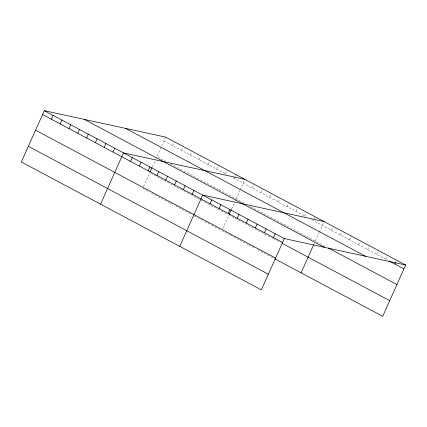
<?xml version="1.0" encoding="UTF-8"?>
<svg xmlns="http://www.w3.org/2000/svg" width="427" height="427" viewBox="0 0 427 427"><rect width="100%" height="100%" fill="white"/><g stroke="black" fill="none" stroke-linecap="round" stroke-linejoin="round"><path stroke-width="0.32" stroke-dasharray="2.13 1.6" d="M143.504 186.62L149.696 172.775M152.37 166.802L155.044 160.83M165.639 137.131L156.912 156.645L165.713 161.337M172.716 145.682L174.44 141.823M181.518 150.373L183.242 146.514M190.314 155.06L192.043 151.201M199.115 159.751L200.845 155.892M207.917 164.438L209.641 160.579M216.719 169.129L218.443 165.27M225.515 173.821L227.244 169.962M234.316 178.507L235.058 176.853M235.304 176.303L236.046 174.648M222.707 228.829L228.899 214.978L272.901 238.426M231.573 209.006L234.781 201.838M235.047 201.24L235.848 199.446M236.115 198.854L239.883 190.421M240.155 189.823L244.842 179.34M251.919 187.885L253.643 184.026M260.716 192.577L262.445 188.718M269.517 197.269L271.246 193.404M278.319 201.955L280.043 198.096M287.12 206.647L288.844 202.788M295.922 211.333L297.646 207.474M304.718 216.025L306.447 212.166M314.261 219.062L315.249 216.852M313.984 244.041L314.518 242.851M315.318 241.058L319.086 232.63M319.359 232.026L324.045 221.544M331.389 230.233L333.113 226.374M340.452 235.063L342.182 231.204M349.521 239.899L351.25 236.04M358.589 244.73L360.313 240.871M367.658 249.56L369.382 245.701M376.721 254.391L378.45 250.532M385.789 259.221L387.519 255.362M395.845 261.847L396.336 260.748M163.915 140.995L226.689 174.446M233.142 177.883L305.892 216.649M311.758 219.777L388.058 260.433M170.405 163.835L183.311 170.715M183.898 171.03L218.512 189.471M219.099 189.785L244.917 203.54M250.782 206.668L325.518 246.491M150.87 173.399L193.698 196.223M194.285 196.532L200.738 199.975M201.325 200.284L227.73 214.354M273.488 238.741L280.528 242.493M142.693 188.43L149.738 192.182M151.494 193.116L157.36 196.244M157.947 196.559L169.097 202.499M169.684 202.809L173.202 204.688M175.55 205.937L181.416 209.065M182.003 209.374L190.805 214.066M194.322 215.939L204.298 221.255M204.885 221.565L220.727 230.009M221.896 230.633L230.11 235.01M230.697 235.325L239.499 240.011M240.086 240.326L248.3 244.703M248.888 245.013L255.341 248.455M257.684 249.704L273.526 258.143"/><path stroke-width="0.64" d="M405.65 265.028L165.639 137.131L44.296 110.678L21.35 161.972L261.361 289.869L284.307 238.57L405.65 265.028L382.704 316.322L274.7 258.773M51.368 119.224L53.097 115.365M60.17 123.915L61.894 120.056M68.971 128.607L70.695 124.748M77.773 133.293L79.497 129.434M86.569 137.985L88.298 134.126M95.37 142.671L97.1 138.812M104.172 147.363L105.896 143.504M112.974 152.055L114.698 148.19M100.553 204.175L123.499 152.882L244.842 179.34M130.571 161.433L132.301 157.574M139.373 166.119L141.097 162.26M148.174 170.811L149.898 166.952M149.962 172.177L152.103 167.4M156.976 175.497L158.7 171.638M165.772 180.189L167.501 176.33M174.574 184.88L176.303 181.021M183.375 189.567L185.099 185.708M192.177 194.258L193.901 190.399M179.756 246.384L202.702 195.086L324.045 221.544M210.041 203.78L211.771 199.921M219.11 208.611L220.834 204.752M228.178 213.441L229.902 209.582M229.166 214.381L231.306 209.604M237.241 218.272L238.971 214.413M246.31 223.102L248.039 219.243M255.378 227.938L257.102 224.079M264.446 232.768L266.17 228.909M273.51 237.599L275.239 233.74M301.099 272.837L313.717 244.639M394.858 264.057L395.594 262.402M389.189 261.036L403.926 268.887M125.597 128.404L365.608 256.296M328.352 248.002L396.923 284.542M84.338 119.411L324.349 247.302M44.296 110.678L284.307 238.57M42.567 114.537L282.578 242.429M282.29 243.427L389.707 300.667M35.569 130.192L275.575 258.084M28.353 146.317L268.359 274.214"/></g></svg>
